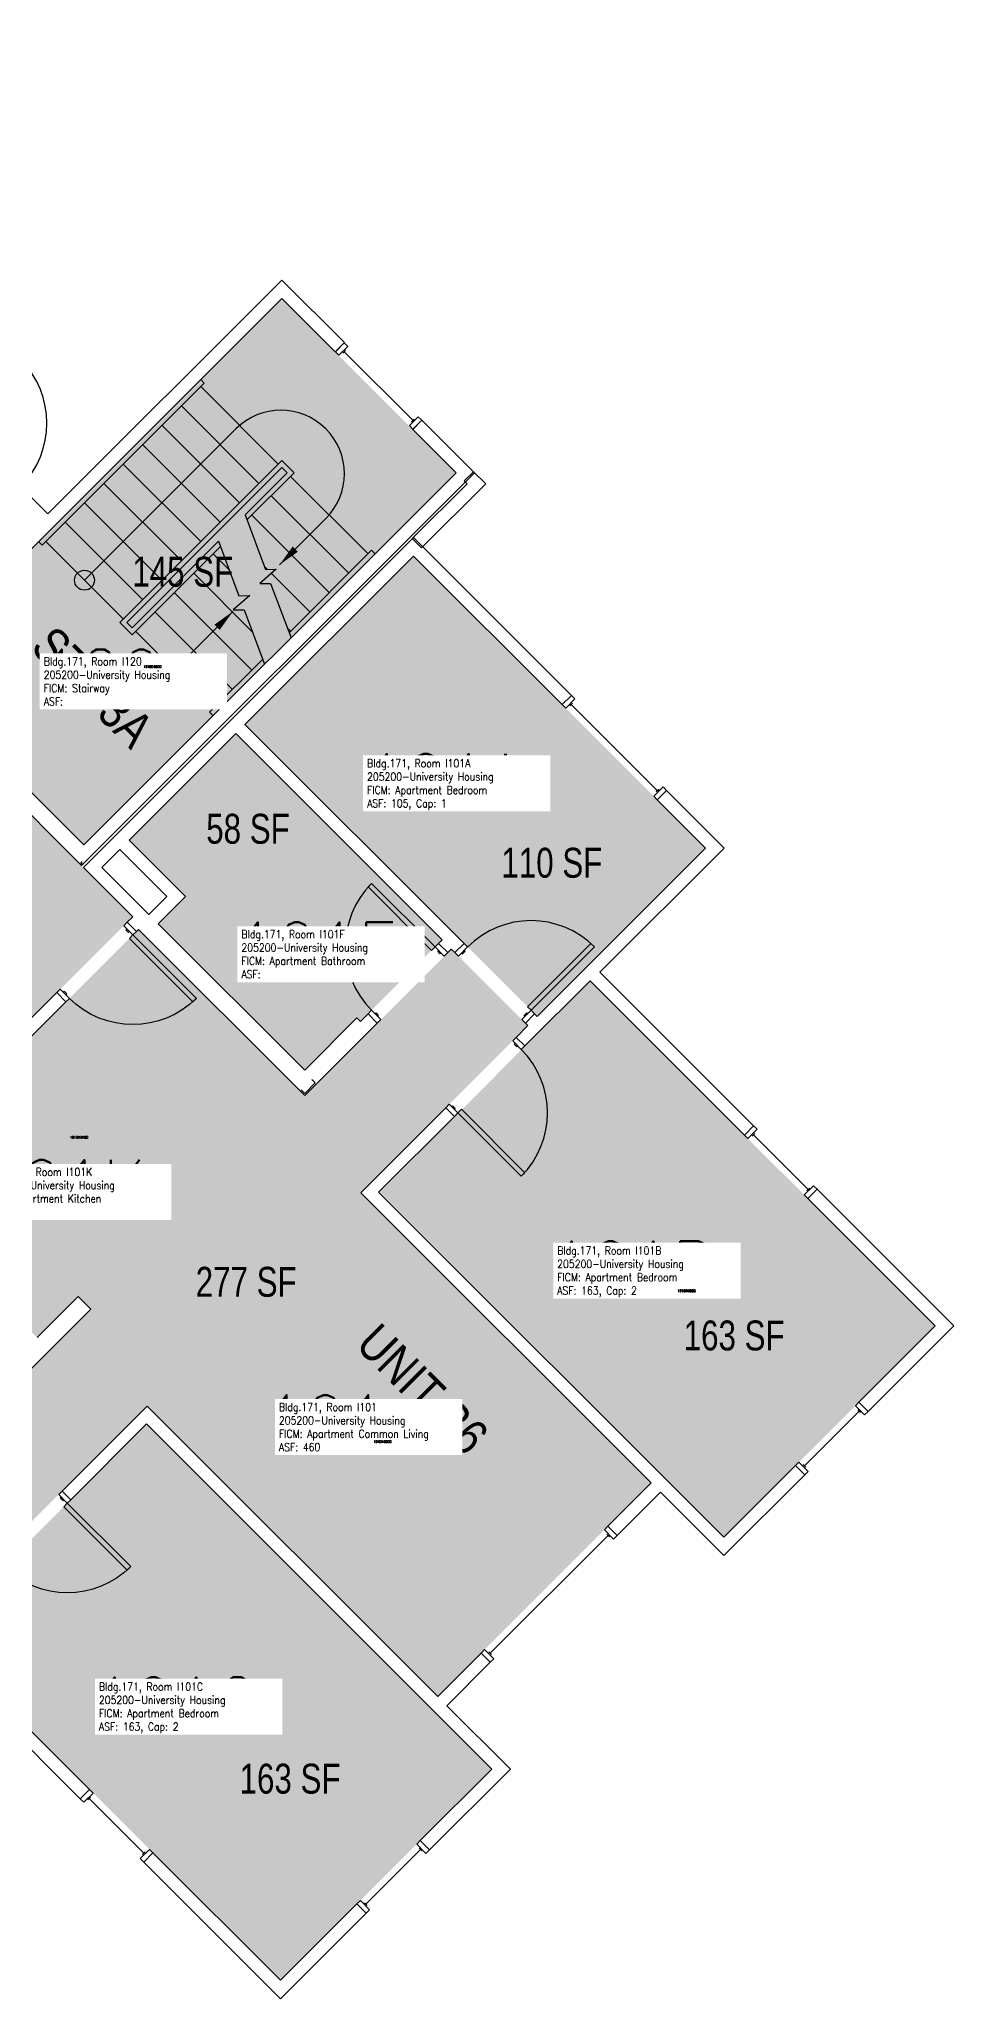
# Model space of a CAD drawing. Header units: inches. Extents: x 79 to 1966, y -19 to 1892.
# Drawn here: x 798 to 1165, y -19 to 768 of the extents above; entities that cross this region are included whole.
import ezdxf
from ezdxf.enums import TextEntityAlignment as Align

# ---------------------------------------------------------------- set-up
doc = ezdxf.new("R2010")
doc.units = ezdxf.units.IN
doc.header["$LTSCALE"] = 48
doc.header["$MEASUREMENT"] = 0
for name, color, linetype in [('A-AREA-IDEN', 1, 'Continuous'), ('A-DOOR', 2, 'Continuous'), ('A-FLOR', 3, 'Continuous'), ('A-GLAZ', 152, 'Continuous'), ('A-IDEN-RNUM', 7, 'Continuous'), ('A-IDEN-SNUM', 4, 'Continuous'), ('A-IDEN-VNUM', 4, 'Continuous'), ('A-WALL', 5, 'Continuous'), ('AREA-TEXT', 3, 'Continuous'), ('Rooms-Category-Color', 7, 'Continuous'), ('Rooms-College-Color', 7, 'Continuous'), ('Rooms-Department-Color', 7, 'Continuous'), ('Rooms-Division-Color', 7, 'Continuous'), ('Rooms-Information', 7, 'Continuous')]:
    doc.layers.add(name, color=color, linetype=linetype)
doc.styles.add('AREA', font='arial.ttf', dxfattribs={"width": 0.75, "height": 12})
doc.styles.add('DIMS', font='ARIALN.TTF')
doc.styles.add('ROOMSNUMBER', font='txt.shx', dxfattribs={"height": 0.03})
doc.styles.add('ROOMVNUMBER', font='simplex.shx', dxfattribs={"width": 0.85})
doc.styles.get("Standard").update_dxf_attribs({"font": 'ARIALN.TTF'})
doc.dimstyles.new('NBA 2004', dxfattribs={"dimscale": 128, "dimtxt": 0.125, "dimasz": 0.09375, "dimexe": 0.125, "dimexo": 0.125, "dimgap": 0.0625, "dimtad": 1, "dimdec": 3, "dimzin": 3, "dimdsep": 46, "dimlunit": 4, "dimtxsty": 'DIMS', "dimblk": 'ARCHTICK', "dimcen": 0.09375, "dimdle": 0.125, "dimclrd": 256, "dimclre": 256, "dimclrt": 2, "dimadec": 0, "dimazin": 0, "dimtfac": 0.75, "dimtdec": 3, "dimtmove": 2, "dimatfit": 2, "dimfxl": 0.125, "dimfrac": 2, "dimtolj": 1, "dimtzin": 0, "dimlwd": -1, "dimlwe": -1, "dimarcsym": 0})

# ---------------------------------------------------------------- blocks, each defined once
blk = doc.blocks.new('_ArchTick')
at = {"color": 0, "linetype": 'ByBlock', "const_width": 0.15}
blk.add_lwpolyline([(-0.5, -0.5), (0.5, 0.5)], dxfattribs=at)

msp = doc.modelspace()

# ---------------------------------------------------------------- hatches: boundary and pattern name
at = {"layer": 'Rooms-Category-Color', "true_color": 0xadadad}
for points in [[(357.57, 809.24), (417.54, 849.34), (467.31, 849.34), (467.31, 784.34), (835.7, 415.95), (793.27, 373.53), (710.27, 456.54), (692.59, 438.86), (634.38, 497.07), (652.05, 514.75)], [(816.08, 444.77), (965.54, 594.23), (895.54, 664.24), (788.06, 556.76), (746.08, 514.77)]]:
    msp.add_hatch(color=253, dxfattribs=at).paths.add_polyline_path(points)
at = {"layer": 'Rooms-Category-Color', "true_color": 0x728ef3}
for points in [[(948.4, 560.82), (880.78, 493.21), (968.82, 405.17), (998.07, 375.91), (1065.69, 443.53)], [(877.07, 489.49), (959.89, 406.67), (927.1, 373.88), (925.68, 375.3), (904.74, 354.35), (845.94, 413.15), (856.92, 424.04), (834.27, 446.69)], [(793.27, 366.1), (838, 410.83), (904.74, 344.1), (963.6, 402.96), (994.36, 372.2), (927.26, 305.1), (1043.84, 188.52), (958.12, 102.79), (841.53, 219.38), (774.45, 152.29), (743.69, 183.05), (818.91, 258.27), (813.78, 263.4), (854.88, 304.5)], [(773.48, 385.9), (715.94, 328.36), (797.34, 246.96), (854.88, 304.5)], [(1019.27, 390.22), (934.95, 305.37), (1073.01, 166.77), (1157.86, 251.63)], [(841.27, 212.22), (756.42, 127.37), (895.01, -11.23), (979.86, 73.63)]]:
    msp.add_hatch(color=171, dxfattribs=at).paths.add_polyline_path(points)
at = {"layer": 'Rooms-College-Color', "true_color": 0xadadad}
for points in [[(357.57, 809.24), (417.54, 849.34), (467.31, 849.34), (467.31, 784.34), (835.7, 415.95), (793.27, 373.53), (710.27, 456.54), (692.59, 438.86), (634.38, 497.07), (652.05, 514.75)], [(816.08, 444.77), (965.54, 594.23), (895.54, 664.24), (788.06, 556.76), (746.08, 514.77)], [(948.4, 560.82), (880.78, 493.21), (968.82, 405.17), (998.07, 375.91), (1065.69, 443.53)], [(877.07, 489.49), (959.89, 406.67), (927.1, 373.88), (925.68, 375.3), (904.74, 354.35), (845.94, 413.15), (856.92, 424.04), (834.27, 446.69)], [(793.27, 366.1), (838, 410.83), (904.74, 344.1), (963.6, 402.96), (994.36, 372.2), (927.26, 305.1), (1043.84, 188.52), (958.12, 102.79), (841.53, 219.38), (774.45, 152.29), (743.69, 183.05), (818.91, 258.27), (813.78, 263.4), (854.88, 304.5)], [(773.48, 385.9), (715.94, 328.36), (797.34, 246.96), (854.88, 304.5)], [(1019.27, 390.22), (934.95, 305.37), (1073.01, 166.77), (1157.86, 251.63)], [(841.27, 212.22), (756.42, 127.37), (895.01, -11.23), (979.86, 73.63)]]:
    msp.add_hatch(color=253, dxfattribs=at).paths.add_polyline_path(points)
at = {"layer": 'Rooms-Department-Color', "true_color": 0xacacac}
for points in [[(357.57, 809.24), (417.54, 849.34), (467.31, 849.34), (467.31, 784.34), (835.7, 415.95), (793.27, 373.53), (710.27, 456.54), (692.59, 438.86), (634.38, 497.07), (652.05, 514.75)], [(816.08, 444.77), (965.54, 594.23), (895.54, 664.24), (788.06, 556.76), (746.08, 514.77)]]:
    msp.add_hatch(color=253, dxfattribs=at).paths.add_polyline_path(points)
at = {"layer": 'Rooms-Department-Color', "true_color": 0x604aed}
for points in [[(948.4, 560.82), (880.78, 493.21), (968.82, 405.17), (998.07, 375.91), (1065.69, 443.53)], [(877.07, 489.49), (959.89, 406.67), (927.1, 373.88), (925.68, 375.3), (904.74, 354.35), (845.94, 413.15), (856.92, 424.04), (834.27, 446.69)], [(793.27, 366.1), (838, 410.83), (904.74, 344.1), (963.6, 402.96), (994.36, 372.2), (927.26, 305.1), (1043.84, 188.52), (958.12, 102.79), (841.53, 219.38), (774.45, 152.29), (743.69, 183.05), (818.91, 258.27), (813.78, 263.4), (854.88, 304.5)], [(773.48, 385.9), (715.94, 328.36), (797.34, 246.96), (854.88, 304.5)], [(1019.27, 390.22), (934.95, 305.37), (1073.01, 166.77), (1157.86, 251.63)], [(841.27, 212.22), (756.42, 127.37), (895.01, -11.23), (979.86, 73.63)]]:
    msp.add_hatch(color=173, dxfattribs=at).paths.add_polyline_path(points)
at = {"layer": 'Rooms-Division-Color', "true_color": 0xadadad}
for points in [[(357.57, 809.24), (417.54, 849.34), (467.31, 849.34), (467.31, 784.34), (835.7, 415.95), (793.27, 373.53), (710.27, 456.54), (692.59, 438.86), (634.38, 497.07), (652.05, 514.75)], [(816.08, 444.77), (965.54, 594.23), (895.54, 664.24), (788.06, 556.76), (746.08, 514.77)]]:
    msp.add_hatch(color=253, dxfattribs=at).paths.add_polyline_path(points)
at = {"layer": 'Rooms-Division-Color', "true_color": 0x604aed}
for points in [[(948.4, 560.82), (880.78, 493.21), (968.82, 405.17), (998.07, 375.91), (1065.69, 443.53)], [(877.07, 489.49), (959.89, 406.67), (927.1, 373.88), (925.68, 375.3), (904.74, 354.35), (845.94, 413.15), (856.92, 424.04), (834.27, 446.69)], [(793.27, 366.1), (838, 410.83), (904.74, 344.1), (963.6, 402.96), (994.36, 372.2), (927.26, 305.1), (1043.84, 188.52), (958.12, 102.79), (841.53, 219.38), (774.45, 152.29), (743.69, 183.05), (818.91, 258.27), (813.78, 263.4), (854.88, 304.5)], [(773.48, 385.9), (715.94, 328.36), (797.34, 246.96), (854.88, 304.5)], [(1019.27, 390.22), (934.95, 305.37), (1073.01, 166.77), (1157.86, 251.63)], [(841.27, 212.22), (756.42, 127.37), (895.01, -11.23), (979.86, 73.63)]]:
    msp.add_hatch(color=173, dxfattribs=at).paths.add_polyline_path(points)

# ---------------------------------------------------------------- linework, layer by layer
at = {"layer": 'A-DOOR'}
for points in [[(957.06, 403.85), (955.64, 402.43), (930.19, 427.89), (931.6, 429.3)], [(832.08, 412.33), (833.49, 413.74), (837.2, 410.03), (835.79, 408.62)], [(833.31, 411.09), (832.96, 410.74), (834.02, 409.68), (834.38, 410.03)], [(835.79, 408.62), (834.38, 407.2), (859.83, 381.75), (861.25, 383.16)], [(960.77, 400.13), (962.18, 401.55), (958.47, 405.26), (957.06, 403.85)], [(959.53, 401.37), (959.18, 401.02), (958.12, 402.08), (958.47, 402.43)], [(966.45, 400.11), (965.03, 401.53), (968.75, 405.24), (970.16, 403.83)], [(967.69, 401.35), (968.04, 401), (969.1, 402.06), (968.75, 402.41)], [(995.62, 378.37), (994.2, 379.78), (1019.66, 405.24), (1021.07, 403.83)], [(806.62, 386.87), (805.21, 385.46), (808.92, 381.75), (810.33, 383.16)], [(807.86, 385.64), (808.21, 385.99), (809.27, 384.93), (808.92, 384.58)], [(935.31, 374.68), (933.9, 373.26), (930.19, 376.98), (931.6, 378.39)], [(991.9, 374.66), (993.32, 373.24), (997.03, 376.96), (995.62, 378.37)], [(934.08, 375.91), (934.43, 376.27), (933.37, 377.33), (933.02, 376.98)], [(993.14, 375.89), (992.79, 376.25), (993.85, 377.31), (994.2, 376.96)], [(988.24, 366.09), (989.66, 367.5), (993.1, 364.05), (991.69, 362.64)], [(989.22, 365.12), (988.86, 364.76), (989.92, 363.7), (990.28, 364.05)], [(962.79, 340.63), (961.37, 339.22), (964.82, 335.77), (966.23, 337.18)], [(963.76, 339.66), (964.11, 340.01), (965.17, 338.95), (964.82, 338.6)], [(966.23, 337.18), (967.65, 338.6), (993.1, 313.14), (991.69, 311.73)], [(806.01, 183.85), (807.42, 185.26), (810.87, 181.82), (809.45, 180.4)], [(806.98, 182.88), (806.62, 182.52), (807.69, 181.46), (808.04, 181.82)], [(809.45, 180.4), (808.04, 178.99), (833.49, 153.53), (834.91, 154.95)]]:
    msp.add_lwpolyline(points, close=True, dxfattribs=at)
for centre, start, end in [((765.28, 614.19), 315, 45), ((957.06, 403.85), 135, 225), ((995.62, 378.37), 45, 135), ((966.23, 337.18), 315, 45)]:
    msp.add_arc(centre, 36, start, end, dxfattribs=at)
at = {"layer": 'A-DOOR', "extrusion": (0, 0, -1)}
for centre in [(-835.79, 408.62), (-809.45, 180.4)]:
    msp.add_arc(centre, 36, 225, 315, dxfattribs=at)
at = {"layer": 'A-FLOR'}
for p, q in [((799.37, 565.24), (864.43, 630.3)), ((864.43, 630.3), (863.01, 631.71)), ((894.13, 597.77), (863.01, 628.88)), ((886.35, 589.99), (855.24, 621.1)), ((816.35, 551.1), (877.16, 611.91)), ((878.57, 582.21), (847.46, 613.33)), ((830.49, 534.13), (895.54, 599.18)), ((870.79, 574.44), (839.68, 605.55)), ((895.54, 599.18), (900.49, 594.23)), ((863.01, 566.66), (831.9, 597.77)), ((833.32, 534.13), (895.54, 596.36)), ((880.79, 577.36), (897.66, 594.23)), ((881.56, 575.3), (900.49, 594.23)), ((895.54, 596.36), (897.66, 594.23)), ((899.08, 592.82), (930.19, 561.71)), ((855.24, 558.88), (824.12, 589.99)), ((891.3, 585.04), (922.41, 553.93)), ((847.46, 551.1), (816.35, 582.21)), ((883.52, 577.26), (914.63, 546.15)), ((883.52, 577.26), (914.63, 546.15)), ((839.68, 543.32), (808.57, 574.44)), ((870.18, 566.75), (835.44, 532.01)), ((799.37, 565.24), (797.96, 566.66)), ((831.9, 535.54), (800.79, 566.66)), ((870.95, 564.69), (835.44, 529.18)), ((867.96, 561.71), (874.5, 555.17)), ((898.49, 530.01), (931.6, 563.12)), ((933.02, 561.71), (931.6, 563.12)), ((860.19, 553.93), (883.81, 530.3)), ((888.5, 556.72), (889.76, 555.47)), ((891.39, 553.84), (906.85, 538.37)), ((852.41, 546.15), (883.52, 515.04)), ((844.63, 538.37), (875.74, 507.26)), ((830.49, 534.13), (835.44, 529.18)), ((833.32, 534.13), (835.44, 532.01)), ((836.85, 530.6), (867.96, 499.48)), ((897.8, 531.87), (899.08, 530.6)), ((866.55, 498.07), (887.89, 519.41)), ((866.55, 498.07), (867.96, 496.65))]:
    msp.add_line(p, q, dxfattribs=at)
for points in [[(880.79, 577.36), (888.96, 555.46), (893.34, 555.51), (886.69, 549.8), (891.07, 549.85), (899.26, 527.95)], [(870.18, 566.75), (878.35, 544.86), (882.74, 544.91), (876.08, 539.19), (880.47, 539.24), (888.66, 517.35)]]:
    msp.add_lwpolyline(points, dxfattribs=at)
for centre in [(816.35, 551.1), (852.41, 515.04)]:
    msp.add_circle(centre, 4, dxfattribs=at)
msp.add_arc((895.19, 593.88), 25.5, 315, 135, dxfattribs=at)
at = {"layer": 'A-GLAZ'}
for p, q in [((920.07, 642.36), (921.13, 643.42)), ((948.18, 615.32), (920.6, 642.89)), ((947.65, 614.78), (948.71, 615.85)), ((1012.24, 501.76), (1011.18, 500.69)), ((1011.71, 501.22), (1046.36, 466.58)), ((1046.89, 467.11), (1045.83, 466.05)), ((1085.39, 328.88), (1084.32, 327.82)), ((1084.86, 328.35), (1106.78, 306.43)), ((1107.31, 306.96), (1106.25, 305.9)), ((1105.36, 195.41), (1127.28, 217.33)), ((1126.75, 217.86), (1127.81, 216.8)), ((1104.83, 195.94), (1105.89, 194.88)), ((1026.53, 167.49), (979.16, 120.12)), ((1026, 168.03), (1027.06, 166.96)), ((978.63, 120.65), (979.69, 119.59)), ((817.76, 61.25), (818.82, 62.31)), ((818.29, 61.78), (840.21, 39.86)), ((839.68, 39.33), (840.74, 40.39)), ((951.22, 41.28), (929.3, 19.36)), ((950.69, 41.81), (951.76, 40.75)), ((928.77, 19.89), (929.83, 18.83))]:
    msp.add_line(p, q, dxfattribs=at)
for points in [[(922.01, 645.01), (920.6, 646.43), (917.06, 642.89), (918.48, 641.48)], [(950.3, 616.73), (951.71, 615.32), (948.18, 611.78), (946.76, 613.19)], [(1009.5, 499.72), (1008.08, 501.14), (1011.8, 504.85), (1013.21, 503.43)], [(1044.85, 464.37), (1046.27, 462.95), (1049.98, 466.66), (1048.57, 468.08)], [(1082.65, 326.85), (1081.23, 328.26), (1084.94, 331.97), (1086.36, 330.56)], [(1105.27, 304.22), (1106.69, 302.8), (1110.4, 306.52), (1108.99, 307.93)], [(1129.49, 215.83), (1130.91, 217.24), (1127.19, 220.96), (1125.78, 219.54)], [(1106.86, 193.2), (1105.45, 191.79), (1101.74, 195.5), (1103.15, 196.92)], [(1028.74, 165.99), (1030.16, 167.41), (1026.44, 171.12), (1025.03, 169.7)], [(980.66, 117.91), (979.24, 116.49), (975.53, 120.21), (976.95, 121.62)], [(819.79, 63.99), (818.38, 65.41), (814.66, 61.69), (816.08, 60.28)], [(842.42, 41.36), (843.83, 39.95), (840.12, 36.24), (838.71, 37.65)], [(953.43, 39.77), (954.85, 41.19), (951.14, 44.9), (949.72, 43.49)], [(930.81, 17.15), (929.39, 15.73), (925.68, 19.44), (927.09, 20.86)]]:
    msp.add_lwpolyline(points, close=True, dxfattribs=at)
at = {"layer": 'A-WALL'}
for p, q in [((895.54, 671.66), (801.67, 577.79)), ((920.69, 646.52), (895.54, 671.66)), ((788.06, 556.76), (895.54, 664.24)), ((895.54, 664.24), (916.98, 642.8)), ((916.98, 642.8), (920.69, 646.52)), ((951.8, 615.4), (948.09, 611.69)), ((972.97, 594.23), (951.8, 615.4)), ((948.09, 611.69), (965.54, 594.23)), ((815.2, 436.46), (972.97, 594.23)), ((965.54, 594.23), (816.08, 444.77)), ((972.53, 594.68), (968.82, 590.97)), ((968.82, 590.97), (969.97, 589.82)), ((977.39, 589.82), (972.53, 594.68)), ((801.67, 577.79), (792.15, 587.32)), ((969.97, 589.82), (947.95, 567.81)), ((951.67, 564.09), (977.39, 589.82)), ((815.9, 435.75), (948.4, 568.25)), ((947.95, 567.81), (951.67, 564.09)), ((948.4, 568.25), (1011.8, 504.85)), ((948.4, 560.82), (880.78, 493.21)), ((1008.08, 501.14), (948.4, 560.82)), ((816.08, 444.77), (732.84, 528.01)), ((728.24, 523.41), (815.2, 436.46)), ((1011.8, 504.85), (1008.08, 501.14)), ((877.07, 489.49), (834.27, 446.69)), ((959.89, 406.67), (877.07, 489.49)), ((880.78, 493.21), (968.75, 405.24)), ((1046.27, 462.95), (1049.98, 466.66)), ((1049.98, 466.66), (1073.11, 443.53)), ((1065.69, 443.53), (1046.27, 462.95)), ((830.56, 442.98), (823.33, 435.75)), ((849.47, 424.07), (830.56, 442.98)), ((834.27, 446.69), (856.9, 424.07)), ((1019.11, 396.95), (1065.69, 443.53)), ((1073.11, 443.53), (1023.25, 393.67)), ((815.37, 438.05), (814.93, 437.61)), ((814.93, 437.61), (815.64, 436.9)), ((835.7, 415.95), (815.9, 435.75)), ((823.33, 435.75), (842.24, 416.84)), ((842.24, 416.84), (849.47, 424.07)), ((856.9, 424.07), (845.96, 413.13)), ((833.49, 413.74), (835.7, 415.95)), ((837.2, 410.03), (833.49, 413.74)), ((838, 410.83), (837.2, 410.03)), ((904.74, 344.1), (838, 410.83)), ((845.96, 413.13), (904.74, 354.35)), ((958.47, 405.26), (959.89, 406.67)), ((962.18, 401.55), (958.47, 405.26)), ((963.6, 402.96), (962.18, 401.55)), ((965.03, 401.53), (963.6, 402.96)), ((968.75, 405.24), (965.03, 401.53)), ((998.07, 375.91), (1019.11, 396.95)), ((1023.25, 393.67), (1084.94, 331.97)), ((1019.27, 390.22), (993.1, 364.05)), ((1081.23, 328.26), (1019.27, 390.22)), ((793.27, 373.53), (805.21, 385.46)), ((808.92, 381.75), (793.27, 366.1)), ((805.21, 385.46), (808.92, 381.75)), ((904.74, 354.35), (925.68, 375.3)), ((925.68, 375.3), (927.1, 373.88)), ((927.1, 373.88), (930.19, 376.98)), ((933.9, 373.26), (929.13, 368.49)), ((930.19, 376.98), (933.9, 373.26)), ((989.66, 367.5), (994.36, 372.2)), ((993.32, 373.24), (997.03, 376.96)), ((994.36, 372.2), (993.32, 373.24)), ((997.03, 376.96), (998.07, 375.91)), ((929.13, 368.49), (904.74, 344.1)), ((993.1, 364.05), (989.66, 367.5)), ((903.32, 346.4), (904.74, 344.98)), ((904.74, 344.98), (908.98, 349.22)), ((908.98, 349.22), (907.56, 350.64)), ((927.26, 305.1), (961.37, 339.22)), ((961.37, 339.22), (964.82, 335.77)), ((964.82, 335.77), (934.42, 305.37)), ((1084.94, 331.97), (1081.23, 328.26)), ((1043.84, 188.52), (927.26, 305.1)), ((934.42, 305.37), (1073.01, 166.77)), ((1106.69, 302.8), (1110.4, 306.52)), ((1157.86, 251.63), (1106.69, 302.8)), ((1110.4, 306.52), (1165.29, 251.63)), ((797.34, 246.96), (813.78, 263.4)), ((813.78, 263.4), (818.91, 258.27)), ((818.91, 258.27), (799.29, 238.65)), ((1127.19, 220.96), (1157.86, 251.63)), ((1165.29, 251.63), (1130.91, 217.24)), ((799.29, 238.65), (773.39, 212.75)), ((1130.91, 217.24), (1127.19, 220.96)), ((807.42, 185.26), (841.53, 219.38)), ((841.53, 219.38), (958.12, 102.79)), ((841.27, 212.22), (810.87, 181.82)), ((979.86, 73.63), (841.27, 212.22)), ((1073.01, 166.77), (1101.74, 195.5)), ((1105.45, 191.79), (1073.01, 159.35)), ((1101.74, 195.5), (1105.45, 191.79)), ((810.87, 181.82), (807.42, 185.26)), ((1026.44, 171.12), (1043.84, 188.52)), ((1047.56, 184.81), (1030.16, 167.41)), ((1073.01, 159.35), (1047.56, 184.81)), ((1030.16, 167.41), (1026.44, 171.12)), ((756.42, 127.37), (818.38, 65.41)), ((814.66, 61.69), (752.97, 123.39)), ((958.12, 102.79), (975.53, 120.21)), ((975.53, 120.21), (979.24, 116.49)), ((979.24, 116.49), (961.83, 99.08)), ((961.83, 99.08), (987.29, 73.63)), ((951.14, 44.9), (979.86, 73.63)), ((987.29, 73.63), (954.85, 41.19)), ((818.38, 65.41), (814.66, 61.69)), ((840.12, 36.24), (843.83, 39.95)), ((843.83, 39.95), (895.01, -11.23)), ((954.85, 41.19), (951.14, 44.9)), ((895.01, -18.65), (840.12, 36.24)), ((895.01, -11.23), (925.68, 19.44)), ((925.68, 19.44), (929.39, 15.73)), ((929.39, 15.73), (895.01, -18.65))]:
    msp.add_line(p, q, dxfattribs=at)

# ---------------------------------------------------------------- texts
at = {"layer": 'A-AREA-IDEN'}
for s, p in [('STR 3A', (814.64, 503.1)), ('UNIT B6', (946.99, 221.07))]:
    msp.add_text(s, height=14.4, rotation=315, dxfattribs=at).set_placement(p, align=Align.CENTER)
at = {"layer": 'A-IDEN-RNUM', "style": 'ROOMSNUMBER', "width": 0.85}
for s, p in [('0120-00', (843.64, 516.35)), ('0101-A0', (953.8, 462.44)), ('0101-F0', (902.6, 409.32)), ('0101-K0', (814.17, 327.37)), ('0101-B0', (1058.04, 265.69)), ('0101-00', (935.96, 205.12)), ('0101-C0', (870.97, 98.46))]:
    msp.add_text(s, height=1, dxfattribs=at).set_placement(p, align=Align.MIDDLE_CENTER)
at = {"layer": 'A-IDEN-SNUM', "style": 'ROOMSNUMBER', "width": 0.85}
for s, p in [('1710I12000', (843.64, 516.35)), ('1710I101A0', (953.8, 462.44)), ('1710I101F0', (902.6, 409.32)), ('1710I101K0', (814.17, 327.37)), ('1710I101B0', (1058.04, 265.69)), ('1710I10100', (935.96, 205.12)), ('1710I101C0', (870.97, 98.46))]:
    msp.add_text(s, height=1, dxfattribs=at).set_placement(p, align=Align.MIDDLE_CENTER)
at = {"layer": 'A-IDEN-VNUM', "style": 'ROOMVNUMBER', "width": 0.85}
for s, p in [('120', (822.78, 512.04)), ('101A', (960.73, 470.06)), ('101F', (908.93, 402.47)), ('101K', (807.72, 307.01)), ('101B', (1036.15, 274.36)), ('101', (913.05, 212.59)), ('101C', (852.65, 99.23))]:
    msp.add_text(s, height=22.5, dxfattribs=at).set_placement(p, align=Align.MIDDLE_CENTER)
at = {"layer": 'AREA-TEXT', "style": 'AREA', "width": 0.75}
for s, p in [('145 SF', (855.81, 554.5)), ('58 SF', (881.99, 451.28)), ('110 SF', (1003.96, 437.64)), ('277 SF', (881.26, 269.32)), ('163 SF', (1077.13, 247.77)), ('163 SF', (898.87, 69.77))]:
    msp.add_text(s, height=12, dxfattribs=at).set_placement(p, align=Align.MIDDLE_CENTER)

# ---------------------------------------------------------------- leaders
at = {"layer": 'A-FLOR'}
for points in [[(894.63, 557.26), (913.22, 575.85)], [(875.96, 538.59), (852.41, 515.04)]]:
    msp.add_leader(points, dimstyle='NBA 2004', override={"dimscale": 96, "dimasz": 0.09375, "dimgap": 0.0625, "dimtad": 0}, dxfattribs=at)

# ---------------------------------------------------------------- next in the draw order: texts
at = {"layer": 'Rooms-Information', "char_height": 3.2143, "width": 72, "attachment_point": 7, "style": 'ROOMVNUMBER', "bg_fill": 3, "box_fill_scale": 1.5, "bg_fill_color": 256, "bg_fill_true_color": 13158600, "bg_fill_transparency": 0}
for s, insert in [('Bldg.171, Room I120^M^J205200-University Housing^M^JFICM: Stairway^M^JASF: ', (800.01, 500.79)), ('Bldg.171, Room I101A^M^J205200-University Housing^M^JFICM: Apartment Bedroom^M^JASF: 105, Cap: 1', (929.77, 458.81)), ('Bldg.171, Room I101F^M^J205200-University Housing^M^JFICM: Apartment Bathroom^M^JASF: ', (879.33, 391.22)), ('Bldg.171, Room I101K^M^J205200-University Housing^M^JFICM: Apartment Kitchen^M^JASF: ', (777.67, 295.76)), ('Bldg.171, Room I101B^M^J205200-University Housing^M^JFICM: Apartment Bedroom^M^JASF: 163, Cap: 2', (1006.1, 263.11)), ('Bldg.171, Room I101^M^J205200-University Housing^M^JFICM: Apartment Common Living^M^JASF: 460', (894.38, 201.34)), ('Bldg.171, Room I101C^M^J205200-University Housing^M^JFICM: Apartment Bedroom^M^JASF: 163, Cap: 2', (822.14, 87.98))]:
    msp.add_mtext(s, dxfattribs=dict(at, insert=insert))

doc.saveas('drawing.dxf')
